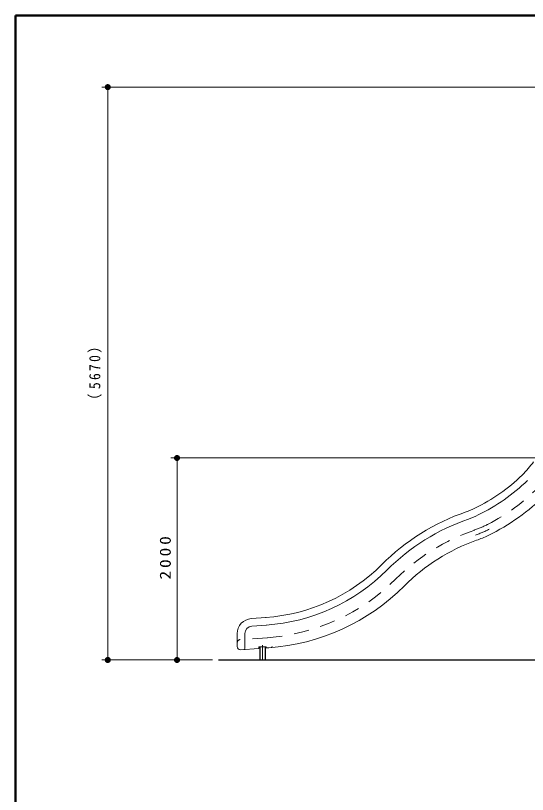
# Model space of a CAD drawing. Units: millimetres on the paper, scale 1:60. Extents: x -385 to 0, y -594 to 267.
# Drawn here: x -385 to -300.6, y -158.5 to -30 of the extents above; entities that cross this region are included whole.
import ezdxf

# ---------------------------------------------------------------- set-up
doc = ezdxf.new("R2010")
doc.units = ezdxf.units.MM
doc.linetypes.add('USER1', pattern=[4.5, 2.5, -2])
doc.linetypes.add('USER2', pattern=[6, 3, -1, 1, -1])
doc.layers.add('1_60', color=2, linetype='Continuous', lineweight=25)
doc.layers.add('LY_3', color=7, linetype='Continuous', lineweight=13)
doc.styles.add('ＭＳ ゴシック', font='')
doc.styles.get('ＭＳ ゴシック').set_extended_font_data('MS Gothic')

# ---------------------------------------------------------------- blocks, each defined once
blk = doc.blocks.new('filled_dot')
at = {"color": 0, "linetype": 'Continuous', "lineweight": -2, "const_width": 1.25}
blk.add_lwpolyline([(-0.625, 0, 1), (0.625, 0, 1)], format="xyb", close=True, dxfattribs=at)

msp = doc.modelspace()

# ---------------------------------------------------------------- linework, layer by layer
at = {"layer": '1_60', "color": 7, "lineweight": 13}
for p, q in [((-269.061, -41.807), (-370.799, -41.807)), ((-369.799, -136.333), (-369.799, -41.807)), ((-286.623, -103), (-359.38, -103)), ((-358.38, -136.333), (-358.38, -103)), ((-352.55, -136.333), (-370.799, -136.333)), ((-352.55, -136.333), (-359.38, -136.333))]:
    msp.add_line(p, q, dxfattribs=at)
at = {"layer": '1_60', "color": 70, "lineweight": 13}
for p, q in [((-343.69, -129.325), (-346.132, -129.495)), ((-343.603, -130.572), (-346.045, -130.742)), ((-348.458, -131.989), (-348.458, -134.134)), ((-347.208, -131.989), (-347.208, -134.427)), ((-344.921, -134.423), (-347.923, -134.633)), ((-344.874, -134.216), (-344.874, -134.373)), ((-343.758, -134.166), (-344.824, -134.166)), ((-343.708, -134.216), (-343.708, -134.284)), ((-343.258, -134.312), (-343.654, -134.334))]:
    msp.add_line(p, q, dxfattribs=at)
at = {"layer": '1_60', "color": 70, "linetype": 'USER1', "lineweight": 13}
msp.add_line((-343.458, -132.65), (-347.993, -132.967), dxfattribs=at)
at = {"layer": '1_60', "color": 70}
for p, q in [((-344.708, -134.165), (-344.708, -136.333)), ((-343.874, -134.165), (-343.874, -136.333))]:
    msp.add_line(p, q, dxfattribs=at)
at = {"layer": '1_60', "color": 70, "linetype": 'USER2', "lineweight": 13}
for p, q in [((-344.291, -133.865), (-344.291, -134.858)), ((-344.291, -134.165), (-344.291, -136.333))]:
    msp.add_line(p, q, dxfattribs=at)
at = {"layer": '1_60', "color": 7}
msp.add_line((-351.55, -136.333), (-196.771, -136.333), dxfattribs=at)
at = {"layer": '1_60', "color": 70, "lineweight": 13}
for centre, radius, start, end in [((-313.101, -93.87), 16.667, 314.19533, 324.20696), ((-322.396, -84.31), 30.001, 295.96691, 314.19533), ((-322.396, -84.31), 31.251, 295.96691, 314.19533), ((-322.396, -84.31), 35.001, 295.96691, 315), ((-315.098, -99.294), 13.334, 289.11473, 295.96691), ((-298.725, -146.538), 36.667, 109.11473, 135), ((-298.725, -146.538), 35.417, 109.11473, 135), ((-315.098, -99.294), 14.584, 289.11473, 295.96691), ((-298.469, -146.449), 31.667, 109.42549, 135.10868), ((-315.098, -99.294), 18.334, 289.42549, 295.96691), ((-345.866, -99.397), 30.001, 274, 315), ((-345.866, -99.397), 31.251, 274, 315), ((-345.7, -99.397), 35.001, 274, 315.10868), ((-345.958, -131.989), 2.5, 94, 180), ((-345.958, -131.989), 1.25, 94, 180), ((-347.958, -134.134), 0.5, 180, 274), ((-347.374, -134.427), 0.167, 274, 0), ((-344.924, -134.373), 0.05, 274, 0), ((-344.824, -134.216), 0.05, 90, 180), ((-343.758, -134.216), 0.05, 0, 90), ((-343.658, -134.284), 0.05, 180, 274)]:
    msp.add_arc(centre, radius, start, end, dxfattribs=at)
at = {"layer": '1_60', "color": 70, "linetype": 'USER1', "lineweight": 13}
for centre, radius, start, end in [((-322.396, -84.31), 33.334, 297.32018, 315), ((-314.746, -99.118), 16.667, 288.48707, 297.32018), ((-298.725, -146.538), 33.334, 108.48707, 135), ((-314.746, -99.118), 17.5, 288.48707, 297.32018), ((-345.866, -99.397), 33.334, 274, 315), ((-347.958, -133.466), 0.5, 94, 180), ((-342.874, -134.102), 0.167, 274.92728, 0)]:
    msp.add_arc(centre, radius, start, end, dxfattribs=at)
at = {"layer": 'LY_3', "lineweight": 50}
for p, q in [((-385, -30), (-385, -297)), ((0, -30), (-385, -30))]:
    msp.add_line(p, q, dxfattribs=at)

# ---------------------------------------------------------------- block references
at = {"layer": '1_60', "color": 7, "lineweight": 13, "xscale": 0.4, "yscale": 0.4}
for p, rotation in [((-369.799, -41.807), 270), ((-358.38, -103), 270), ((-369.799, -136.333), 90), ((-358.38, -136.333), 90)]:
    msp.add_blockref('filled_dot', p, dxfattribs=dict(at, rotation=rotation))

# ---------------------------------------------------------------- texts
at = {"layer": '1_60', "color": 7, "char_height": 1.833, "attachment_point": 8, "rotation": 90, "style": 'ＭＳ ゴシック'}
for s, insert in [('\\T1.33;\\W0.9;（5670）', (-370.799, -88.642)), ('\\T1.33;\\W1.15;2000', (-359.38, -119.243))]:
    msp.add_mtext(s, dxfattribs=dict(at, insert=insert))

doc.saveas('drawing.dxf')
